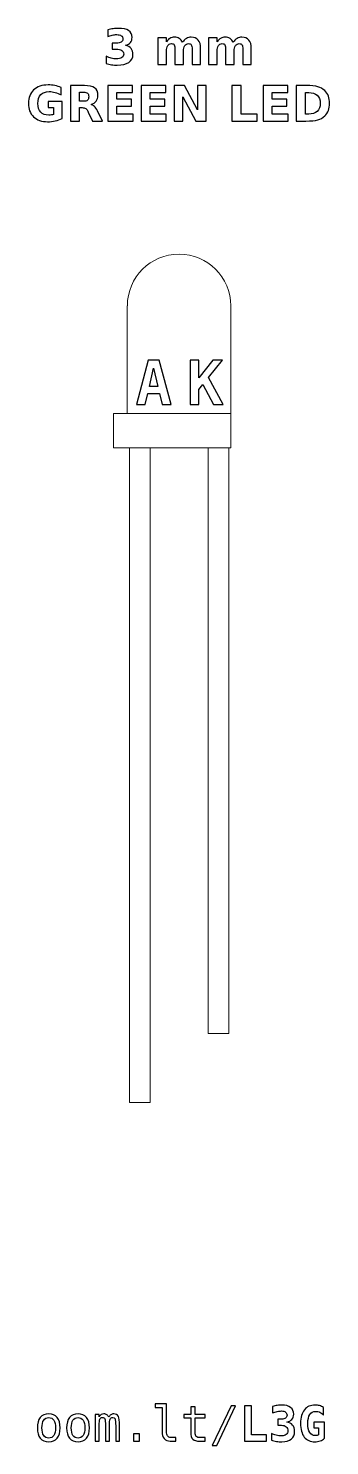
# Model space of a CAD drawing. Header units: centimetres. Extents: x -10.94 to -10.06, y -16.91 to -12.8.
import ezdxf

# ---------------------------------------------------------------- set-up
doc = ezdxf.new("R2010")
doc.units = ezdxf.units.CM
doc.header["$MEASUREMENT"] = 0
doc.layers.add('Layer 1', color=7, linetype='Continuous')

msp = doc.modelspace()

# ---------------------------------------------------------------- linework, layer by layer
at = {"layer": 'Layer 1', "color": 250, "lineweight": 20}
msp.add_lwpolyline([(-10.69001, -14.01499), (-10.35001, -14.01499), (-10.35001, -13.91499), (-10.69001, -13.91499), (-10.69001, -14.01499)], close=True, dxfattribs=at)
at = {"layer": 'Layer 1', "color": 250}
for points, knots in [([(-10.65496, -12.84699), (-10.64804, -12.84878), (-10.64275, -12.85191), (-10.63915, -12.85633), (-10.63915, -12.85633), (-10.63555, -12.86077), (-10.63374, -12.86639), (-10.63374, -12.87324), (-10.63374, -12.87324), (-10.63374, -12.88344), (-10.63765, -12.8912), (-10.64545, -12.89652), (-10.64545, -12.89652), (-10.65326, -12.90181), (-10.66465, -12.90447), (-10.67963, -12.90447), (-10.67963, -12.90447), (-10.68492, -12.90447), (-10.69021, -12.90405), (-10.69553, -12.9032), (-10.69553, -12.9032), (-10.70082, -12.90235), (-10.70606, -12.90106), (-10.71126, -12.89937), (-10.71126, -12.89937), (-10.71126, -12.89937), (-10.71126, -12.8789), (-10.71126, -12.8789), (-10.71126, -12.8789), (-10.7063, -12.88137), (-10.70138, -12.88326), (-10.69649, -12.88453), (-10.69649, -12.88453), (-10.6916, -12.88577), (-10.68678, -12.88641), (-10.68205, -12.88641), (-10.68205, -12.88641), (-10.67502, -12.88641), (-10.66963, -12.88518), (-10.66589, -12.88276), (-10.66589, -12.88276), (-10.66215, -12.88032), (-10.66027, -12.87684), (-10.66027, -12.87227), (-10.66027, -12.87227), (-10.66027, -12.86759), (-10.6622, -12.86404), (-10.66603, -12.86164), (-10.66603, -12.86164), (-10.66987, -12.85922), (-10.67553, -12.85802), (-10.68301, -12.85802), (-10.68301, -12.85802), (-10.68301, -12.85802), (-10.69362, -12.85802), (-10.69362, -12.85802), (-10.69362, -12.85802), (-10.69362, -12.85802), (-10.69362, -12.84092), (-10.69362, -12.84092), (-10.69362, -12.84092), (-10.69362, -12.84092), (-10.68247, -12.84092), (-10.68247, -12.84092), (-10.68247, -12.84092), (-10.67579, -12.84092), (-10.67085, -12.83989), (-10.66759, -12.83779), (-10.66759, -12.83779), (-10.66432, -12.8357), (-10.66269, -12.83253), (-10.66269, -12.82827), (-10.66269, -12.82827), (-10.66269, -12.82432), (-10.66427, -12.82126), (-10.66744, -12.81912), (-10.66744, -12.81912), (-10.67062, -12.81696), (-10.67509, -12.81588), (-10.68087, -12.81588), (-10.68087, -12.81588), (-10.68515, -12.81588), (-10.68946, -12.81635), (-10.69383, -12.81731), (-10.69383, -12.81731), (-10.69818, -12.81827), (-10.70251, -12.81971), (-10.70684, -12.82159), (-10.70684, -12.82159), (-10.70684, -12.82159), (-10.70684, -12.80216), (-10.70684, -12.80216), (-10.70684, -12.80216), (-10.70159, -12.80068), (-10.69642, -12.79958), (-10.69127, -12.79885), (-10.69127, -12.79885), (-10.68612, -12.79812), (-10.68109, -12.79774), (-10.67612, -12.79774), (-10.67612, -12.79774), (-10.66276, -12.79774), (-10.65275, -12.79993), (-10.64611, -12.80433), (-10.64611, -12.80433), (-10.63948, -12.8087), (-10.63617, -12.81531), (-10.63617, -12.82413), (-10.63617, -12.82413), (-10.63617, -12.83013), (-10.63774, -12.83507), (-10.64092, -12.8389), (-10.64092, -12.8389), (-10.64409, -12.84273), (-10.64877, -12.84544), (-10.65496, -12.84699)], [0, 0, 0, 0, 0.0344828, 0.0344828, 0.0344828, 0.0344828, 0.0689655, 0.0689655, 0.0689655, 0.0689655, 0.1034483, 0.1034483, 0.1034483, 0.1034483, 0.137931, 0.137931, 0.137931, 0.137931, 0.1724138, 0.1724138, 0.1724138, 0.1724138, 0.2068966, 0.2068966, 0.2068966, 0.2068966, 0.2413793, 0.2413793, 0.2413793, 0.2413793, 0.2758621, 0.2758621, 0.2758621, 0.2758621, 0.3103448, 0.3103448, 0.3103448, 0.3103448, 0.3448276, 0.3448276, 0.3448276, 0.3448276, 0.3793103, 0.3793103, 0.3793103, 0.3793103, 0.4137931, 0.4137931, 0.4137931, 0.4137931, 0.4482759, 0.4482759, 0.4482759, 0.4482759, 0.4827586, 0.4827586, 0.4827586, 0.4827586, 0.5172414, 0.5172414, 0.5172414, 0.5172414, 0.5517241, 0.5517241, 0.5517241, 0.5517241, 0.5862069, 0.5862069, 0.5862069, 0.5862069, 0.6206897, 0.6206897, 0.6206897, 0.6206897, 0.6551724, 0.6551724, 0.6551724, 0.6551724, 0.6896552, 0.6896552, 0.6896552, 0.6896552, 0.7241379, 0.7241379, 0.7241379, 0.7241379, 0.7586207, 0.7586207, 0.7586207, 0.7586207, 0.7931034, 0.7931034, 0.7931034, 0.7931034, 0.8275862, 0.8275862, 0.8275862, 0.8275862, 0.862069, 0.862069, 0.862069, 0.862069, 0.8965517, 0.8965517, 0.8965517, 0.8965517, 0.9310345, 0.9310345, 0.9310345, 0.9310345, 0.9655172, 0.9655172, 0.9655172, 0.9655172, 1, 1, 1, 1]), ([(-10.49, -12.83812), (-10.48687, -12.83335), (-10.48318, -12.8297), (-10.47887, -12.82721), (-10.47887, -12.82721), (-10.47457, -12.82469), (-10.46987, -12.82345), (-10.46472, -12.82345), (-10.46472, -12.82345), (-10.45585, -12.82345), (-10.4491, -12.82618), (-10.44447, -12.83166), (-10.44447, -12.83166), (-10.43983, -12.83711), (-10.4375, -12.84506), (-10.4375, -12.85548), (-10.4375, -12.85548), (-10.4375, -12.85548), (-10.4375, -12.90247), (-10.4375, -12.90247), (-10.4375, -12.90247), (-10.4375, -12.90247), (-10.46232, -12.90247), (-10.46232, -12.90247), (-10.46232, -12.90247), (-10.46232, -12.90247), (-10.46232, -12.86223), (-10.46232, -12.86223), (-10.46232, -12.86223), (-10.46227, -12.86164), (-10.46225, -12.86103), (-10.46222, -12.86037), (-10.46222, -12.86037), (-10.4622, -12.85974), (-10.46218, -12.85882), (-10.46218, -12.85762), (-10.46218, -12.85762), (-10.46218, -12.85216), (-10.46297, -12.84819), (-10.4646, -12.84574), (-10.4646, -12.84574), (-10.4662, -12.84327), (-10.46878, -12.84205), (-10.47236, -12.84205), (-10.47236, -12.84205), (-10.47706, -12.84205), (-10.48066, -12.84398), (-10.48322, -12.84784), (-10.48322, -12.84784), (-10.48576, -12.85169), (-10.48708, -12.85727), (-10.48718, -12.86458), (-10.48718, -12.86458), (-10.48718, -12.86458), (-10.48718, -12.90247), (-10.48718, -12.90247), (-10.48718, -12.90247), (-10.48718, -12.90247), (-10.51199, -12.90247), (-10.51199, -12.90247), (-10.51199, -12.90247), (-10.51199, -12.90247), (-10.51199, -12.86223), (-10.51199, -12.86223), (-10.51199, -12.86223), (-10.51199, -12.85369), (-10.51272, -12.84819), (-10.5142, -12.84574), (-10.5142, -12.84574), (-10.51566, -12.84327), (-10.51827, -12.84205), (-10.52203, -12.84205), (-10.52203, -12.84205), (-10.52678, -12.84205), (-10.53043, -12.844), (-10.53299, -12.84788), (-10.53299, -12.84788), (-10.53555, -12.85176), (-10.53685, -12.85729), (-10.53685, -12.86451), (-10.53685, -12.86451), (-10.53685, -12.86451), (-10.53685, -12.90247), (-10.53685, -12.90247), (-10.53685, -12.90247), (-10.53685, -12.90247), (-10.56166, -12.90247), (-10.56166, -12.90247), (-10.56166, -12.90247), (-10.56166, -12.90247), (-10.56166, -12.82531), (-10.56166, -12.82531), (-10.56166, -12.82531), (-10.56166, -12.82531), (-10.53685, -12.82531), (-10.53685, -12.82531), (-10.53685, -12.82531), (-10.53685, -12.82531), (-10.53685, -12.83662), (-10.53685, -12.83662), (-10.53685, -12.83662), (-10.53381, -12.83224), (-10.53033, -12.82898), (-10.5264, -12.82676), (-10.5264, -12.82676), (-10.52248, -12.82455), (-10.51815, -12.82345), (-10.51342, -12.82345), (-10.51342, -12.82345), (-10.50811, -12.82345), (-10.50338, -12.82474), (-10.49931, -12.82731), (-10.49931, -12.82731), (-10.49522, -12.82989), (-10.49211, -12.83349), (-10.49, -12.83812)], [0, 0, 0, 0, 0.0344828, 0.0344828, 0.0344828, 0.0344828, 0.0689655, 0.0689655, 0.0689655, 0.0689655, 0.1034483, 0.1034483, 0.1034483, 0.1034483, 0.137931, 0.137931, 0.137931, 0.137931, 0.1724138, 0.1724138, 0.1724138, 0.1724138, 0.2068966, 0.2068966, 0.2068966, 0.2068966, 0.2413793, 0.2413793, 0.2413793, 0.2413793, 0.2758621, 0.2758621, 0.2758621, 0.2758621, 0.3103448, 0.3103448, 0.3103448, 0.3103448, 0.3448276, 0.3448276, 0.3448276, 0.3448276, 0.3793103, 0.3793103, 0.3793103, 0.3793103, 0.4137931, 0.4137931, 0.4137931, 0.4137931, 0.4482759, 0.4482759, 0.4482759, 0.4482759, 0.4827586, 0.4827586, 0.4827586, 0.4827586, 0.5172414, 0.5172414, 0.5172414, 0.5172414, 0.5517241, 0.5517241, 0.5517241, 0.5517241, 0.5862069, 0.5862069, 0.5862069, 0.5862069, 0.6206897, 0.6206897, 0.6206897, 0.6206897, 0.6551724, 0.6551724, 0.6551724, 0.6551724, 0.6896552, 0.6896552, 0.6896552, 0.6896552, 0.7241379, 0.7241379, 0.7241379, 0.7241379, 0.7586207, 0.7586207, 0.7586207, 0.7586207, 0.7931034, 0.7931034, 0.7931034, 0.7931034, 0.8275862, 0.8275862, 0.8275862, 0.8275862, 0.862069, 0.862069, 0.862069, 0.862069, 0.8965517, 0.8965517, 0.8965517, 0.8965517, 0.9310345, 0.9310345, 0.9310345, 0.9310345, 0.9655172, 0.9655172, 0.9655172, 0.9655172, 1, 1, 1, 1]), ([(-10.34296, -12.83812), (-10.33983, -12.83335), (-10.33614, -12.8297), (-10.33183, -12.82721), (-10.33183, -12.82721), (-10.32753, -12.82469), (-10.32283, -12.82345), (-10.31768, -12.82345), (-10.31768, -12.82345), (-10.30881, -12.82345), (-10.30206, -12.82618), (-10.29743, -12.83166), (-10.29743, -12.83166), (-10.29279, -12.83711), (-10.29046, -12.84506), (-10.29046, -12.85548), (-10.29046, -12.85548), (-10.29046, -12.85548), (-10.29046, -12.90247), (-10.29046, -12.90247), (-10.29046, -12.90247), (-10.29046, -12.90247), (-10.31528, -12.90247), (-10.31528, -12.90247), (-10.31528, -12.90247), (-10.31528, -12.90247), (-10.31528, -12.86223), (-10.31528, -12.86223), (-10.31528, -12.86223), (-10.31523, -12.86164), (-10.31521, -12.86103), (-10.31518, -12.86037), (-10.31518, -12.86037), (-10.31516, -12.85974), (-10.31514, -12.85882), (-10.31514, -12.85762), (-10.31514, -12.85762), (-10.31514, -12.85216), (-10.31593, -12.84819), (-10.31756, -12.84574), (-10.31756, -12.84574), (-10.31916, -12.84327), (-10.32174, -12.84205), (-10.32532, -12.84205), (-10.32532, -12.84205), (-10.33002, -12.84205), (-10.33362, -12.84398), (-10.33618, -12.84784), (-10.33618, -12.84784), (-10.33872, -12.85169), (-10.34004, -12.85727), (-10.34014, -12.86458), (-10.34014, -12.86458), (-10.34014, -12.86458), (-10.34014, -12.90247), (-10.34014, -12.90247), (-10.34014, -12.90247), (-10.34014, -12.90247), (-10.36495, -12.90247), (-10.36495, -12.90247), (-10.36495, -12.90247), (-10.36495, -12.90247), (-10.36495, -12.86223), (-10.36495, -12.86223), (-10.36495, -12.86223), (-10.36495, -12.85369), (-10.36568, -12.84819), (-10.36716, -12.84574), (-10.36716, -12.84574), (-10.36862, -12.84327), (-10.37123, -12.84205), (-10.37499, -12.84205), (-10.37499, -12.84205), (-10.37974, -12.84205), (-10.38339, -12.844), (-10.38595, -12.84788), (-10.38595, -12.84788), (-10.38851, -12.85176), (-10.38981, -12.85729), (-10.38981, -12.86451), (-10.38981, -12.86451), (-10.38981, -12.86451), (-10.38981, -12.90247), (-10.38981, -12.90247), (-10.38981, -12.90247), (-10.38981, -12.90247), (-10.41462, -12.90247), (-10.41462, -12.90247), (-10.41462, -12.90247), (-10.41462, -12.90247), (-10.41462, -12.82531), (-10.41462, -12.82531), (-10.41462, -12.82531), (-10.41462, -12.82531), (-10.38981, -12.82531), (-10.38981, -12.82531), (-10.38981, -12.82531), (-10.38981, -12.82531), (-10.38981, -12.83662), (-10.38981, -12.83662), (-10.38981, -12.83662), (-10.38677, -12.83224), (-10.38329, -12.82898), (-10.37936, -12.82676), (-10.37936, -12.82676), (-10.37544, -12.82455), (-10.37111, -12.82345), (-10.36638, -12.82345), (-10.36638, -12.82345), (-10.36107, -12.82345), (-10.35634, -12.82474), (-10.35227, -12.82731), (-10.35227, -12.82731), (-10.34818, -12.82989), (-10.34507, -12.83349), (-10.34296, -12.83812)], [0, 0, 0, 0, 0.0344828, 0.0344828, 0.0344828, 0.0344828, 0.0689655, 0.0689655, 0.0689655, 0.0689655, 0.1034483, 0.1034483, 0.1034483, 0.1034483, 0.137931, 0.137931, 0.137931, 0.137931, 0.1724138, 0.1724138, 0.1724138, 0.1724138, 0.2068966, 0.2068966, 0.2068966, 0.2068966, 0.2413793, 0.2413793, 0.2413793, 0.2413793, 0.2758621, 0.2758621, 0.2758621, 0.2758621, 0.3103448, 0.3103448, 0.3103448, 0.3103448, 0.3448276, 0.3448276, 0.3448276, 0.3448276, 0.3793103, 0.3793103, 0.3793103, 0.3793103, 0.4137931, 0.4137931, 0.4137931, 0.4137931, 0.4482759, 0.4482759, 0.4482759, 0.4482759, 0.4827586, 0.4827586, 0.4827586, 0.4827586, 0.5172414, 0.5172414, 0.5172414, 0.5172414, 0.5517241, 0.5517241, 0.5517241, 0.5517241, 0.5862069, 0.5862069, 0.5862069, 0.5862069, 0.6206897, 0.6206897, 0.6206897, 0.6206897, 0.6551724, 0.6551724, 0.6551724, 0.6551724, 0.6896552, 0.6896552, 0.6896552, 0.6896552, 0.7241379, 0.7241379, 0.7241379, 0.7241379, 0.7586207, 0.7586207, 0.7586207, 0.7586207, 0.7931034, 0.7931034, 0.7931034, 0.7931034, 0.8275862, 0.8275862, 0.8275862, 0.8275862, 0.862069, 0.862069, 0.862069, 0.862069, 0.8965517, 0.8965517, 0.8965517, 0.8965517, 0.9310345, 0.9310345, 0.9310345, 0.9310345, 0.9655172, 0.9655172, 0.9655172, 0.9655172, 1, 1, 1, 1]), ([(-10.83853, -13.05908), (-10.84514, -13.0623), (-10.852, -13.0647), (-10.85913, -13.06632), (-10.85913, -13.06632), (-10.86626, -13.06792), (-10.87359, -13.06872), (-10.88119, -13.06872), (-10.88119, -13.06872), (-10.89831, -13.06872), (-10.91188, -13.06392), (-10.9219, -13.05435), (-10.9219, -13.05435), (-10.93192, -13.04478), (-10.93693, -13.0318), (-10.93693, -13.01538), (-10.93693, -13.01538), (-10.93693, -12.9988), (-10.93182, -12.98577), (-10.92164, -12.97624), (-10.92164, -12.97624), (-10.91143, -12.96674), (-10.89746, -12.96199), (-10.87973, -12.96199), (-10.87973, -12.96199), (-10.87289, -12.96199), (-10.86633, -12.96263), (-10.86005, -12.96392), (-10.86005, -12.96392), (-10.85379, -12.96521), (-10.84786, -12.96712), (-10.84231, -12.96964), (-10.84231, -12.96964), (-10.84231, -12.96964), (-10.84231, -12.99092), (-10.84231, -12.99092), (-10.84231, -12.99092), (-10.84805, -12.98765), (-10.85377, -12.98523), (-10.85944, -12.98363), (-10.85944, -12.98363), (-10.8651, -12.98201), (-10.87079, -12.98121), (-10.87649, -12.98121), (-10.87649, -12.98121), (-10.88707, -12.98121), (-10.89521, -12.98417), (-10.90092, -12.99007), (-10.90092, -12.99007), (-10.90664, -12.99598), (-10.90951, -13.00442), (-10.90951, -13.01538), (-10.90951, -13.01538), (-10.90951, -13.02627), (-10.90675, -13.03469), (-10.90123, -13.04061), (-10.90123, -13.04061), (-10.89572, -13.04654), (-10.88789, -13.0495), (-10.87773, -13.0495), (-10.87773, -13.0495), (-10.87498, -13.0495), (-10.87242, -13.04934), (-10.87004, -13.04899), (-10.87004, -13.04899), (-10.86767, -13.04863), (-10.86555, -13.04809), (-10.86367, -13.04736), (-10.86367, -13.04736), (-10.86367, -13.04736), (-10.86367, -13.02737), (-10.86367, -13.02737), (-10.86367, -13.02737), (-10.86367, -13.02737), (-10.87985, -13.02737), (-10.87985, -13.02737), (-10.87985, -13.02737), (-10.87985, -13.02737), (-10.87985, -13.00959), (-10.87985, -13.00959), (-10.87985, -13.00959), (-10.87985, -13.00959), (-10.83853, -13.00959), (-10.83853, -13.00959), (-10.83853, -13.00959), (-10.83853, -13.00959), (-10.83853, -13.05908), (-10.83853, -13.05908)], [0, 0, 0, 0, 0.0454545, 0.0454545, 0.0454545, 0.0454545, 0.0909091, 0.0909091, 0.0909091, 0.0909091, 0.1363636, 0.1363636, 0.1363636, 0.1363636, 0.1818182, 0.1818182, 0.1818182, 0.1818182, 0.2272727, 0.2272727, 0.2272727, 0.2272727, 0.2727273, 0.2727273, 0.2727273, 0.2727273, 0.3181818, 0.3181818, 0.3181818, 0.3181818, 0.3636364, 0.3636364, 0.3636364, 0.3636364, 0.4090909, 0.4090909, 0.4090909, 0.4090909, 0.4545455, 0.4545455, 0.4545455, 0.4545455, 0.5, 0.5, 0.5, 0.5, 0.5454545, 0.5454545, 0.5454545, 0.5454545, 0.5909091, 0.5909091, 0.5909091, 0.5909091, 0.6363636, 0.6363636, 0.6363636, 0.6363636, 0.6818182, 0.6818182, 0.6818182, 0.6818182, 0.7272727, 0.7272727, 0.7272727, 0.7272727, 0.7727273, 0.7727273, 0.7727273, 0.7727273, 0.8181818, 0.8181818, 0.8181818, 0.8181818, 0.8636364, 0.8636364, 0.8636364, 0.8636364, 0.9090909, 0.9090909, 0.9090909, 0.9090909, 0.9545455, 0.9545455, 0.9545455, 0.9545455, 1, 1, 1, 1]), ([(-10.78864, -13.0278), (-10.78864, -13.0278), (-10.78864, -13.06672), (-10.78864, -13.06672), (-10.78864, -13.06672), (-10.78864, -13.06672), (-10.81517, -13.06672), (-10.81517, -13.06672), (-10.81517, -13.06672), (-10.81517, -13.06672), (-10.81517, -12.96385), (-10.81517, -12.96385), (-10.81517, -12.96385), (-10.81517, -12.96385), (-10.77465, -12.96385), (-10.77465, -12.96385), (-10.77465, -12.96385), (-10.7611, -12.96385), (-10.75115, -12.96613), (-10.74485, -12.97067), (-10.74485, -12.97067), (-10.73853, -12.97521), (-10.73537, -12.98241), (-10.73537, -12.99224), (-10.73537, -12.99224), (-10.73537, -12.99903), (-10.73702, -13.00463), (-10.74029, -13.00898), (-10.74029, -13.00898), (-10.74358, -13.01336), (-10.74854, -13.01658), (-10.75515, -13.01863), (-10.75515, -13.01863), (-10.75153, -13.01947), (-10.74826, -13.02133), (-10.74539, -13.02425), (-10.74539, -13.02425), (-10.74252, -13.02716), (-10.73963, -13.03158), (-10.73669, -13.03751), (-10.73669, -13.03751), (-10.73669, -13.03751), (-10.72227, -13.06672), (-10.72227, -13.06672), (-10.72227, -13.06672), (-10.72227, -13.06672), (-10.75054, -13.06672), (-10.75054, -13.06672), (-10.75054, -13.06672), (-10.75054, -13.06672), (-10.76308, -13.04116), (-10.76308, -13.04116), (-10.76308, -13.04116), (-10.76559, -13.03603), (-10.76816, -13.0325), (-10.77077, -13.03062), (-10.77077, -13.03062), (-10.77336, -13.02874), (-10.77681, -13.0278), (-10.78114, -13.0278), (-10.78114, -13.0278), (-10.78114, -13.0278), (-10.78864, -13.0278), (-10.78864, -13.0278)], [0, 0, 0, 0, 0.0625, 0.0625, 0.0625, 0.0625, 0.125, 0.125, 0.125, 0.125, 0.1875, 0.1875, 0.1875, 0.1875, 0.25, 0.25, 0.25, 0.25, 0.3125, 0.3125, 0.3125, 0.3125, 0.375, 0.375, 0.375, 0.375, 0.4375, 0.4375, 0.4375, 0.4375, 0.5, 0.5, 0.5, 0.5, 0.5625, 0.5625, 0.5625, 0.5625, 0.625, 0.625, 0.625, 0.625, 0.6875, 0.6875, 0.6875, 0.6875, 0.75, 0.75, 0.75, 0.75, 0.8125, 0.8125, 0.8125, 0.8125, 0.875, 0.875, 0.875, 0.875, 0.9375, 0.9375, 0.9375, 0.9375, 1, 1, 1, 1]), ([(-10.77747, -13.00948), (-10.77192, -13.00948), (-10.76792, -13.00844), (-10.76552, -13.00637), (-10.76552, -13.00637), (-10.7631, -13.0043), (-10.7619, -13.00089), (-10.7619, -12.99616), (-10.7619, -12.99616), (-10.7619, -12.99148), (-10.7631, -12.98812), (-10.76552, -12.9861), (-10.76552, -12.9861), (-10.76792, -12.98408), (-10.77192, -12.98307), (-10.77747, -12.98307), (-10.77747, -12.98307), (-10.77747, -12.98307), (-10.78864, -12.98307), (-10.78864, -12.98307), (-10.78864, -12.98307), (-10.78864, -12.98307), (-10.78864, -13.00948), (-10.78864, -13.00948), (-10.78864, -13.00948), (-10.78864, -13.00948), (-10.77747, -13.00948), (-10.77747, -13.00948)], [0, 0, 0, 0, 0.1428571, 0.1428571, 0.1428571, 0.1428571, 0.2857143, 0.2857143, 0.2857143, 0.2857143, 0.4285714, 0.4285714, 0.4285714, 0.4285714, 0.5714286, 0.5714286, 0.5714286, 0.5714286, 0.7142857, 0.7142857, 0.7142857, 0.7142857, 0.8571429, 0.8571429, 0.8571429, 0.8571429, 1, 1, 1, 1]), ([(-10.70652, -12.96385), (-10.70652, -12.96385), (-10.63493, -12.96385), (-10.63493, -12.96385), (-10.63493, -12.96385), (-10.63493, -12.96385), (-10.63493, -12.98391), (-10.63493, -12.98391), (-10.63493, -12.98391), (-10.63493, -12.98391), (-10.67999, -12.98391), (-10.67999, -12.98391), (-10.67999, -12.98391), (-10.67999, -12.98391), (-10.67999, -13.00306), (-10.67999, -13.00306), (-10.67999, -13.00306), (-10.67999, -13.00306), (-10.63764, -13.00306), (-10.63764, -13.00306), (-10.63764, -13.00306), (-10.63764, -13.00306), (-10.63764, -13.02312), (-10.63764, -13.02312), (-10.63764, -13.02312), (-10.63764, -13.02312), (-10.67999, -13.02312), (-10.67999, -13.02312), (-10.67999, -13.02312), (-10.67999, -13.02312), (-10.67999, -13.04666), (-10.67999, -13.04666), (-10.67999, -13.04666), (-10.67999, -13.04666), (-10.63343, -13.04666), (-10.63343, -13.04666), (-10.63343, -13.04666), (-10.63343, -13.04666), (-10.63343, -13.06672), (-10.63343, -13.06672), (-10.63343, -13.06672), (-10.63343, -13.06672), (-10.70652, -13.06672), (-10.70652, -13.06672), (-10.70652, -13.06672), (-10.70652, -13.06672), (-10.70652, -12.96385), (-10.70652, -12.96385)], [0, 0, 0, 0, 0.0833333, 0.0833333, 0.0833333, 0.0833333, 0.1666667, 0.1666667, 0.1666667, 0.1666667, 0.25, 0.25, 0.25, 0.25, 0.3333333, 0.3333333, 0.3333333, 0.3333333, 0.4166667, 0.4166667, 0.4166667, 0.4166667, 0.5, 0.5, 0.5, 0.5, 0.5833333, 0.5833333, 0.5833333, 0.5833333, 0.6666667, 0.6666667, 0.6666667, 0.6666667, 0.75, 0.75, 0.75, 0.75, 0.8333333, 0.8333333, 0.8333333, 0.8333333, 0.9166667, 0.9166667, 0.9166667, 0.9166667, 1, 1, 1, 1]), ([(-10.61012, -12.96385), (-10.61012, -12.96385), (-10.53853, -12.96385), (-10.53853, -12.96385), (-10.53853, -12.96385), (-10.53853, -12.96385), (-10.53853, -12.98391), (-10.53853, -12.98391), (-10.53853, -12.98391), (-10.53853, -12.98391), (-10.58359, -12.98391), (-10.58359, -12.98391), (-10.58359, -12.98391), (-10.58359, -12.98391), (-10.58359, -13.00306), (-10.58359, -13.00306), (-10.58359, -13.00306), (-10.58359, -13.00306), (-10.54124, -13.00306), (-10.54124, -13.00306), (-10.54124, -13.00306), (-10.54124, -13.00306), (-10.54124, -13.02312), (-10.54124, -13.02312), (-10.54124, -13.02312), (-10.54124, -13.02312), (-10.58359, -13.02312), (-10.58359, -13.02312), (-10.58359, -13.02312), (-10.58359, -13.02312), (-10.58359, -13.04666), (-10.58359, -13.04666), (-10.58359, -13.04666), (-10.58359, -13.04666), (-10.53703, -13.04666), (-10.53703, -13.04666), (-10.53703, -13.04666), (-10.53703, -13.04666), (-10.53703, -13.06672), (-10.53703, -13.06672), (-10.53703, -13.06672), (-10.53703, -13.06672), (-10.61012, -13.06672), (-10.61012, -13.06672), (-10.61012, -13.06672), (-10.61012, -13.06672), (-10.61012, -12.96385), (-10.61012, -12.96385)], [0, 0, 0, 0, 0.0833333, 0.0833333, 0.0833333, 0.0833333, 0.1666667, 0.1666667, 0.1666667, 0.1666667, 0.25, 0.25, 0.25, 0.25, 0.3333333, 0.3333333, 0.3333333, 0.3333333, 0.4166667, 0.4166667, 0.4166667, 0.4166667, 0.5, 0.5, 0.5, 0.5, 0.5833333, 0.5833333, 0.5833333, 0.5833333, 0.6666667, 0.6666667, 0.6666667, 0.6666667, 0.75, 0.75, 0.75, 0.75, 0.8333333, 0.8333333, 0.8333333, 0.8333333, 0.9166667, 0.9166667, 0.9166667, 0.9166667, 1, 1, 1, 1]), ([(-10.51372, -12.96385), (-10.51372, -12.96385), (-10.48409, -12.96385), (-10.48409, -12.96385), (-10.48409, -12.96385), (-10.48409, -12.96385), (-10.44667, -13.03441), (-10.44667, -13.03441), (-10.44667, -13.03441), (-10.44667, -13.03441), (-10.44667, -12.96385), (-10.44667, -12.96385), (-10.44667, -12.96385), (-10.44667, -12.96385), (-10.42153, -12.96385), (-10.42153, -12.96385), (-10.42153, -12.96385), (-10.42153, -12.96385), (-10.42153, -13.06672), (-10.42153, -13.06672), (-10.42153, -13.06672), (-10.42153, -13.06672), (-10.45116, -13.06672), (-10.45116, -13.06672), (-10.45116, -13.06672), (-10.45116, -13.06672), (-10.48858, -12.99616), (-10.48858, -12.99616), (-10.48858, -12.99616), (-10.48858, -12.99616), (-10.48858, -13.06672), (-10.48858, -13.06672), (-10.48858, -13.06672), (-10.48858, -13.06672), (-10.51372, -13.06672), (-10.51372, -13.06672), (-10.51372, -13.06672), (-10.51372, -13.06672), (-10.51372, -12.96385), (-10.51372, -12.96385)], [0, 0, 0, 0, 0.1, 0.1, 0.1, 0.1, 0.2, 0.2, 0.2, 0.2, 0.3, 0.3, 0.3, 0.3, 0.4, 0.4, 0.4, 0.4, 0.5, 0.5, 0.5, 0.5, 0.6, 0.6, 0.6, 0.6, 0.7, 0.7, 0.7, 0.7, 0.8, 0.8, 0.8, 0.8, 0.9, 0.9, 0.9, 0.9, 1, 1, 1, 1]), ([(-10.3465, -12.96385), (-10.3465, -12.96385), (-10.31997, -12.96385), (-10.31997, -12.96385), (-10.31997, -12.96385), (-10.31997, -12.96385), (-10.31997, -13.04666), (-10.31997, -13.04666), (-10.31997, -13.04666), (-10.31997, -13.04666), (-10.27341, -13.04666), (-10.27341, -13.04666), (-10.27341, -13.04666), (-10.27341, -13.04666), (-10.27341, -13.06672), (-10.27341, -13.06672), (-10.27341, -13.06672), (-10.27341, -13.06672), (-10.3465, -13.06672), (-10.3465, -13.06672), (-10.3465, -13.06672), (-10.3465, -13.06672), (-10.3465, -12.96385), (-10.3465, -12.96385)], [0, 0, 0, 0, 0.1666667, 0.1666667, 0.1666667, 0.1666667, 0.3333333, 0.3333333, 0.3333333, 0.3333333, 0.5, 0.5, 0.5, 0.5, 0.6666667, 0.6666667, 0.6666667, 0.6666667, 0.8333333, 0.8333333, 0.8333333, 0.8333333, 1, 1, 1, 1]), ([(-10.25659, -12.96385), (-10.25659, -12.96385), (-10.185, -12.96385), (-10.185, -12.96385), (-10.185, -12.96385), (-10.185, -12.96385), (-10.185, -12.98391), (-10.185, -12.98391), (-10.185, -12.98391), (-10.185, -12.98391), (-10.23006, -12.98391), (-10.23006, -12.98391), (-10.23006, -12.98391), (-10.23006, -12.98391), (-10.23006, -13.00306), (-10.23006, -13.00306), (-10.23006, -13.00306), (-10.23006, -13.00306), (-10.18771, -13.00306), (-10.18771, -13.00306), (-10.18771, -13.00306), (-10.18771, -13.00306), (-10.18771, -13.02312), (-10.18771, -13.02312), (-10.18771, -13.02312), (-10.18771, -13.02312), (-10.23006, -13.02312), (-10.23006, -13.02312), (-10.23006, -13.02312), (-10.23006, -13.02312), (-10.23006, -13.04666), (-10.23006, -13.04666), (-10.23006, -13.04666), (-10.23006, -13.04666), (-10.1835, -13.04666), (-10.1835, -13.04666), (-10.1835, -13.04666), (-10.1835, -13.04666), (-10.1835, -13.06672), (-10.1835, -13.06672), (-10.1835, -13.06672), (-10.1835, -13.06672), (-10.25659, -13.06672), (-10.25659, -13.06672), (-10.25659, -13.06672), (-10.25659, -13.06672), (-10.25659, -12.96385), (-10.25659, -12.96385)], [0, 0, 0, 0, 0.0833333, 0.0833333, 0.0833333, 0.0833333, 0.1666667, 0.1666667, 0.1666667, 0.1666667, 0.25, 0.25, 0.25, 0.25, 0.3333333, 0.3333333, 0.3333333, 0.3333333, 0.4166667, 0.4166667, 0.4166667, 0.4166667, 0.5, 0.5, 0.5, 0.5, 0.5833333, 0.5833333, 0.5833333, 0.5833333, 0.6666667, 0.6666667, 0.6666667, 0.6666667, 0.75, 0.75, 0.75, 0.75, 0.8333333, 0.8333333, 0.8333333, 0.8333333, 0.9166667, 0.9166667, 0.9166667, 0.9166667, 1, 1, 1, 1]), ([(-10.16019, -12.96385), (-10.16019, -12.96385), (-10.1322, -12.96385), (-10.1322, -12.96385), (-10.1322, -12.96385), (-10.11659, -12.96385), (-10.10497, -12.96496), (-10.09733, -12.96719), (-10.09733, -12.96719), (-10.08968, -12.96942), (-10.08312, -12.97319), (-10.07764, -12.97853), (-10.07764, -12.97853), (-10.07282, -12.98316), (-10.06925, -12.98852), (-10.06689, -12.99459), (-10.06689, -12.99459), (-10.06457, -13.00063), (-10.06339, -13.0075), (-10.06339, -13.01519), (-10.06339, -13.01519), (-10.06339, -13.02295), (-10.06457, -13.02987), (-10.06689, -13.03596), (-10.06689, -13.03596), (-10.06925, -13.04205), (-10.07282, -13.04741), (-10.07764, -13.05204), (-10.07764, -13.05204), (-10.08317, -13.05738), (-10.08978, -13.06115), (-10.09749, -13.06338), (-10.09749, -13.06338), (-10.10521, -13.06561), (-10.11678, -13.06672), (-10.1322, -13.06672), (-10.1322, -13.06672), (-10.1322, -13.06672), (-10.16019, -13.06672), (-10.16019, -13.06672), (-10.16019, -13.06672), (-10.16019, -13.06672), (-10.16019, -12.96385), (-10.16019, -12.96385)], [0, 0, 0, 0, 0.0909091, 0.0909091, 0.0909091, 0.0909091, 0.1818182, 0.1818182, 0.1818182, 0.1818182, 0.2727273, 0.2727273, 0.2727273, 0.2727273, 0.3636364, 0.3636364, 0.3636364, 0.3636364, 0.4545455, 0.4545455, 0.4545455, 0.4545455, 0.5454545, 0.5454545, 0.5454545, 0.5454545, 0.6363636, 0.6363636, 0.6363636, 0.6363636, 0.7272727, 0.7272727, 0.7272727, 0.7272727, 0.8181818, 0.8181818, 0.8181818, 0.8181818, 0.9090909, 0.9090909, 0.9090909, 0.9090909, 1, 1, 1, 1]), ([(-10.13366, -12.98391), (-10.13366, -12.98391), (-10.13366, -13.04666), (-10.13366, -13.04666), (-10.13366, -13.04666), (-10.13366, -13.04666), (-10.12416, -13.04666), (-10.12416, -13.04666), (-10.12416, -13.04666), (-10.11332, -13.04666), (-10.10504, -13.04398), (-10.09933, -13.03859), (-10.09933, -13.03859), (-10.09361, -13.03323), (-10.09074, -13.02542), (-10.09074, -13.01519), (-10.09074, -13.01519), (-10.09074, -13.00498), (-10.09359, -12.99722), (-10.09928, -12.99191), (-10.09928, -12.99191), (-10.10497, -12.98657), (-10.11327, -12.98391), (-10.12416, -12.98391), (-10.12416, -12.98391), (-10.12416, -12.98391), (-10.13366, -12.98391), (-10.13366, -12.98391)], [0, 0, 0, 0, 0.1428571, 0.1428571, 0.1428571, 0.1428571, 0.2857143, 0.2857143, 0.2857143, 0.2857143, 0.4285714, 0.4285714, 0.4285714, 0.4285714, 0.5714286, 0.5714286, 0.5714286, 0.5714286, 0.7142857, 0.7142857, 0.7142857, 0.7142857, 0.8571429, 0.8571429, 0.8571429, 0.8571429, 1, 1, 1, 1]), ([(-10.58911, -13.76069), (-10.58911, -13.76069), (-10.55803, -13.76069), (-10.55803, -13.76069), (-10.55803, -13.76069), (-10.55803, -13.76069), (-10.52332, -13.88928), (-10.52332, -13.88928), (-10.52332, -13.88928), (-10.52332, -13.88928), (-10.54872, -13.88928), (-10.54872, -13.88928), (-10.54872, -13.88928), (-10.54872, -13.88928), (-10.55665, -13.8575), (-10.55665, -13.8575), (-10.55665, -13.8575), (-10.55665, -13.8575), (-10.59067, -13.8575), (-10.59067, -13.8575), (-10.59067, -13.8575), (-10.59067, -13.8575), (-10.59843, -13.88928), (-10.59843, -13.88928), (-10.59843, -13.88928), (-10.59843, -13.88928), (-10.62383, -13.88928), (-10.62383, -13.88928), (-10.62383, -13.88928), (-10.62383, -13.88928), (-10.58911, -13.76069), (-10.58911, -13.76069)], [0, 0, 0, 0, 0.125, 0.125, 0.125, 0.125, 0.25, 0.25, 0.25, 0.25, 0.375, 0.375, 0.375, 0.375, 0.5, 0.5, 0.5, 0.5, 0.625, 0.625, 0.625, 0.625, 0.75, 0.75, 0.75, 0.75, 0.875, 0.875, 0.875, 0.875, 1, 1, 1, 1]), ([(-10.46768, -13.76069), (-10.46768, -13.76069), (-10.44228, -13.76069), (-10.44228, -13.76069), (-10.44228, -13.76069), (-10.44228, -13.76069), (-10.44228, -13.81149), (-10.44228, -13.81149), (-10.44228, -13.81149), (-10.44228, -13.81149), (-10.40247, -13.76069), (-10.40247, -13.76069), (-10.40247, -13.76069), (-10.40247, -13.76069), (-10.37372, -13.76069), (-10.37372, -13.76069), (-10.37372, -13.76069), (-10.37372, -13.76069), (-10.41429, -13.81135), (-10.41429, -13.81135), (-10.41429, -13.81135), (-10.41429, -13.81135), (-10.37225, -13.88928), (-10.37225, -13.88928), (-10.37225, -13.88928), (-10.37225, -13.88928), (-10.4005, -13.88928), (-10.4005, -13.88928), (-10.4005, -13.88928), (-10.4005, -13.88928), (-10.43099, -13.83139), (-10.43099, -13.83139), (-10.43099, -13.83139), (-10.43099, -13.83139), (-10.44228, -13.84571), (-10.44228, -13.84571), (-10.44228, -13.84571), (-10.44228, -13.84571), (-10.44228, -13.88928), (-10.44228, -13.88928), (-10.44228, -13.88928), (-10.44228, -13.88928), (-10.46768, -13.88928), (-10.46768, -13.88928), (-10.46768, -13.88928), (-10.46768, -13.88928), (-10.46768, -13.76069), (-10.46768, -13.76069)], [0, 0, 0, 0, 0.0833333, 0.0833333, 0.0833333, 0.0833333, 0.1666667, 0.1666667, 0.1666667, 0.1666667, 0.25, 0.25, 0.25, 0.25, 0.3333333, 0.3333333, 0.3333333, 0.3333333, 0.4166667, 0.4166667, 0.4166667, 0.4166667, 0.5, 0.5, 0.5, 0.5, 0.5833333, 0.5833333, 0.5833333, 0.5833333, 0.6666667, 0.6666667, 0.6666667, 0.6666667, 0.75, 0.75, 0.75, 0.75, 0.8333333, 0.8333333, 0.8333333, 0.8333333, 0.9166667, 0.9166667, 0.9166667, 0.9166667, 1, 1, 1, 1]), ([(-10.57362, -13.78395), (-10.57362, -13.78395), (-10.58558, -13.83657), (-10.58558, -13.83657), (-10.58558, -13.83657), (-10.58558, -13.83657), (-10.56156, -13.83657), (-10.56156, -13.83657), (-10.56156, -13.83657), (-10.56156, -13.83657), (-10.57362, -13.78395), (-10.57362, -13.78395)], [0, 0, 0, 0, 0.3333333, 0.3333333, 0.3333333, 0.3333333, 0.6666667, 0.6666667, 0.6666667, 0.6666667, 1, 1, 1, 1]), ([(-10.87787, -16.8184), (-10.86717, -16.8184), (-10.85898, -16.82186), (-10.85332, -16.82879), (-10.85332, -16.82879), (-10.84765, -16.83573), (-10.8448, -16.84577), (-10.8448, -16.8589), (-10.8448, -16.8589), (-10.8448, -16.87209), (-10.84762, -16.88213), (-10.85327, -16.88905), (-10.85327, -16.88905), (-10.85894, -16.89596), (-10.86712, -16.89942), (-10.87787, -16.89942), (-10.87787, -16.89942), (-10.88859, -16.89942), (-10.89675, -16.89596), (-10.90242, -16.88905), (-10.90242, -16.88905), (-10.90807, -16.88213), (-10.91089, -16.87209), (-10.91089, -16.8589), (-10.91089, -16.8589), (-10.91089, -16.84577), (-10.90807, -16.83573), (-10.90242, -16.82879), (-10.90242, -16.82879), (-10.89675, -16.82186), (-10.88859, -16.8184), (-10.87787, -16.8184)], [0, 0, 0, 0, 0.125, 0.125, 0.125, 0.125, 0.25, 0.25, 0.25, 0.25, 0.375, 0.375, 0.375, 0.375, 0.5, 0.5, 0.5, 0.5, 0.625, 0.625, 0.625, 0.625, 0.75, 0.75, 0.75, 0.75, 0.875, 0.875, 0.875, 0.875, 1, 1, 1, 1]), ([(-10.79292, -16.8184), (-10.78222, -16.8184), (-10.77403, -16.82186), (-10.76837, -16.82879), (-10.76837, -16.82879), (-10.7627, -16.83573), (-10.75985, -16.84577), (-10.75985, -16.8589), (-10.75985, -16.8589), (-10.75985, -16.87209), (-10.76267, -16.88213), (-10.76832, -16.88905), (-10.76832, -16.88905), (-10.77399, -16.89596), (-10.78217, -16.89942), (-10.79292, -16.89942), (-10.79292, -16.89942), (-10.80364, -16.89942), (-10.8118, -16.89596), (-10.81747, -16.88905), (-10.81747, -16.88905), (-10.82312, -16.88213), (-10.82594, -16.87209), (-10.82594, -16.8589), (-10.82594, -16.8589), (-10.82594, -16.84577), (-10.82312, -16.83573), (-10.81747, -16.82879), (-10.81747, -16.82879), (-10.8118, -16.82186), (-10.80364, -16.8184), (-10.79292, -16.8184)], [0, 0, 0, 0, 0.125, 0.125, 0.125, 0.125, 0.25, 0.25, 0.25, 0.25, 0.375, 0.375, 0.375, 0.375, 0.5, 0.5, 0.5, 0.5, 0.625, 0.625, 0.625, 0.625, 0.75, 0.75, 0.75, 0.75, 0.875, 0.875, 0.875, 0.875, 1, 1, 1, 1]), ([(-10.70385, -16.82811), (-10.7023, -16.8248), (-10.7003, -16.82235), (-10.69788, -16.82077), (-10.69788, -16.82077), (-10.69548, -16.8192), (-10.69256, -16.8184), (-10.68918, -16.8184), (-10.68918, -16.8184), (-10.68297, -16.8184), (-10.6786, -16.8208), (-10.67606, -16.8256), (-10.67606, -16.8256), (-10.67349, -16.83039), (-10.67222, -16.83942), (-10.67222, -16.85271), (-10.67222, -16.85271), (-10.67222, -16.85271), (-10.67222, -16.89742), (-10.67222, -16.89742), (-10.67222, -16.89742), (-10.67222, -16.89742), (-10.68379, -16.89742), (-10.68379, -16.89742), (-10.68379, -16.89742), (-10.68379, -16.89742), (-10.68379, -16.85325), (-10.68379, -16.85325), (-10.68379, -16.85325), (-10.68379, -16.84236), (-10.6844, -16.83561), (-10.68563, -16.83296), (-10.68563, -16.83296), (-10.68683, -16.83032), (-10.68906, -16.82901), (-10.69228, -16.82901), (-10.69228, -16.82901), (-10.69595, -16.82901), (-10.69847, -16.83042), (-10.69983, -16.83324), (-10.69983, -16.83324), (-10.70117, -16.83606), (-10.70185, -16.84274), (-10.70185, -16.85325), (-10.70185, -16.85325), (-10.70185, -16.85325), (-10.70185, -16.89742), (-10.70185, -16.89742), (-10.70185, -16.89742), (-10.70185, -16.89742), (-10.71343, -16.89742), (-10.71343, -16.89742), (-10.71343, -16.89742), (-10.71343, -16.89742), (-10.71343, -16.85325), (-10.71343, -16.85325), (-10.71343, -16.85325), (-10.71343, -16.84222), (-10.71408, -16.83543), (-10.7154, -16.83286), (-10.7154, -16.83286), (-10.71669, -16.8303), (-10.71905, -16.82901), (-10.72246, -16.82901), (-10.72246, -16.82901), (-10.72582, -16.82901), (-10.72815, -16.83042), (-10.72944, -16.83324), (-10.72944, -16.83324), (-10.73076, -16.83606), (-10.73142, -16.84274), (-10.73142, -16.85325), (-10.73142, -16.85325), (-10.73142, -16.85325), (-10.73142, -16.89742), (-10.73142, -16.89742), (-10.73142, -16.89742), (-10.73142, -16.89742), (-10.74292, -16.89742), (-10.74292, -16.89742), (-10.74292, -16.89742), (-10.74292, -16.89742), (-10.74292, -16.82026), (-10.74292, -16.82026), (-10.74292, -16.82026), (-10.74292, -16.82026), (-10.73142, -16.82026), (-10.73142, -16.82026), (-10.73142, -16.82026), (-10.73142, -16.82026), (-10.73142, -16.82686), (-10.73142, -16.82686), (-10.73142, -16.82686), (-10.72991, -16.82411), (-10.72801, -16.82202), (-10.72573, -16.82056), (-10.72573, -16.82056), (-10.72347, -16.81913), (-10.72088, -16.8184), (-10.71799, -16.8184), (-10.71799, -16.8184), (-10.71448, -16.8184), (-10.71159, -16.8192), (-10.70926, -16.8208), (-10.70926, -16.8208), (-10.70693, -16.82242), (-10.70515, -16.82484), (-10.70385, -16.82811)], [0, 0, 0, 0, 0.037037, 0.037037, 0.037037, 0.037037, 0.0740741, 0.0740741, 0.0740741, 0.0740741, 0.1111111, 0.1111111, 0.1111111, 0.1111111, 0.1481481, 0.1481481, 0.1481481, 0.1481481, 0.1851852, 0.1851852, 0.1851852, 0.1851852, 0.2222222, 0.2222222, 0.2222222, 0.2222222, 0.2592593, 0.2592593, 0.2592593, 0.2592593, 0.2962963, 0.2962963, 0.2962963, 0.2962963, 0.3333333, 0.3333333, 0.3333333, 0.3333333, 0.3703704, 0.3703704, 0.3703704, 0.3703704, 0.4074074, 0.4074074, 0.4074074, 0.4074074, 0.4444444, 0.4444444, 0.4444444, 0.4444444, 0.4814815, 0.4814815, 0.4814815, 0.4814815, 0.5185185, 0.5185185, 0.5185185, 0.5185185, 0.5555556, 0.5555556, 0.5555556, 0.5555556, 0.5925926, 0.5925926, 0.5925926, 0.5925926, 0.6296296, 0.6296296, 0.6296296, 0.6296296, 0.6666667, 0.6666667, 0.6666667, 0.6666667, 0.7037037, 0.7037037, 0.7037037, 0.7037037, 0.7407407, 0.7407407, 0.7407407, 0.7407407, 0.7777778, 0.7777778, 0.7777778, 0.7777778, 0.8148148, 0.8148148, 0.8148148, 0.8148148, 0.8518519, 0.8518519, 0.8518519, 0.8518519, 0.8888889, 0.8888889, 0.8888889, 0.8888889, 0.9259259, 0.9259259, 0.9259259, 0.9259259, 0.962963, 0.962963, 0.962963, 0.962963, 1, 1, 1, 1]), ([(-10.53649, -16.86946), (-10.53649, -16.87515), (-10.53546, -16.87943), (-10.53337, -16.88232), (-10.53337, -16.88232), (-10.53127, -16.88521), (-10.52819, -16.88667), (-10.5241, -16.88667), (-10.5241, -16.88667), (-10.5241, -16.88667), (-10.50928, -16.88667), (-10.50928, -16.88667), (-10.50928, -16.88667), (-10.50928, -16.88667), (-10.50928, -16.89742), (-10.50928, -16.89742), (-10.50928, -16.89742), (-10.50928, -16.89742), (-10.52532, -16.89742), (-10.52532, -16.89742), (-10.52532, -16.89742), (-10.53292, -16.89742), (-10.53877, -16.89497), (-10.54294, -16.89011), (-10.54294, -16.89011), (-10.5471, -16.88524), (-10.54917, -16.87835), (-10.54917, -16.86946), (-10.54917, -16.86946), (-10.54917, -16.86946), (-10.54917, -16.79937), (-10.54917, -16.79937), (-10.54917, -16.79937), (-10.54917, -16.79937), (-10.56949, -16.79937), (-10.56949, -16.79937), (-10.56949, -16.79937), (-10.56949, -16.79937), (-10.56949, -16.78945), (-10.56949, -16.78945), (-10.56949, -16.78945), (-10.56949, -16.78945), (-10.53649, -16.78945), (-10.53649, -16.78945), (-10.53649, -16.78945), (-10.53649, -16.78945), (-10.53649, -16.86946), (-10.53649, -16.86946)], [0, 0, 0, 0, 0.0833333, 0.0833333, 0.0833333, 0.0833333, 0.1666667, 0.1666667, 0.1666667, 0.1666667, 0.25, 0.25, 0.25, 0.25, 0.3333333, 0.3333333, 0.3333333, 0.3333333, 0.4166667, 0.4166667, 0.4166667, 0.4166667, 0.5, 0.5, 0.5, 0.5, 0.5833333, 0.5833333, 0.5833333, 0.5833333, 0.6666667, 0.6666667, 0.6666667, 0.6666667, 0.75, 0.75, 0.75, 0.75, 0.8333333, 0.8333333, 0.8333333, 0.8333333, 0.9166667, 0.9166667, 0.9166667, 0.9166667, 1, 1, 1, 1]), ([(-10.45326, -16.79834), (-10.45326, -16.79834), (-10.45326, -16.82026), (-10.45326, -16.82026), (-10.45326, -16.82026), (-10.45326, -16.82026), (-10.42445, -16.82026), (-10.42445, -16.82026), (-10.42445, -16.82026), (-10.42445, -16.82026), (-10.42445, -16.83011), (-10.42445, -16.83011), (-10.42445, -16.83011), (-10.42445, -16.83011), (-10.45326, -16.83011), (-10.45326, -16.83011), (-10.45326, -16.83011), (-10.45326, -16.83011), (-10.45326, -16.872), (-10.45326, -16.872), (-10.45326, -16.872), (-10.45326, -16.87769), (-10.45218, -16.88166), (-10.45001, -16.8839), (-10.45001, -16.8839), (-10.44785, -16.88615), (-10.44409, -16.88728), (-10.43873, -16.88728), (-10.43873, -16.88728), (-10.43873, -16.88728), (-10.42445, -16.88728), (-10.42445, -16.88728), (-10.42445, -16.88728), (-10.42445, -16.88728), (-10.42445, -16.89742), (-10.42445, -16.89742), (-10.42445, -16.89742), (-10.42445, -16.89742), (-10.43995, -16.89742), (-10.43995, -16.89742), (-10.43995, -16.89742), (-10.44947, -16.89742), (-10.45618, -16.89552), (-10.46008, -16.89171), (-10.46008, -16.89171), (-10.46398, -16.8879), (-10.46594, -16.88131), (-10.46594, -16.872), (-10.46594, -16.872), (-10.46594, -16.872), (-10.46594, -16.83011), (-10.46594, -16.83011), (-10.46594, -16.83011), (-10.46594, -16.83011), (-10.48654, -16.83011), (-10.48654, -16.83011), (-10.48654, -16.83011), (-10.48654, -16.83011), (-10.48654, -16.82026), (-10.48654, -16.82026), (-10.48654, -16.82026), (-10.48654, -16.82026), (-10.46594, -16.82026), (-10.46594, -16.82026), (-10.46594, -16.82026), (-10.46594, -16.82026), (-10.46594, -16.79834), (-10.46594, -16.79834), (-10.46594, -16.79834), (-10.46594, -16.79834), (-10.45326, -16.79834), (-10.45326, -16.79834)], [0, 0, 0, 0, 0.0555556, 0.0555556, 0.0555556, 0.0555556, 0.1111111, 0.1111111, 0.1111111, 0.1111111, 0.1666667, 0.1666667, 0.1666667, 0.1666667, 0.2222222, 0.2222222, 0.2222222, 0.2222222, 0.2777778, 0.2777778, 0.2777778, 0.2777778, 0.3333333, 0.3333333, 0.3333333, 0.3333333, 0.3888889, 0.3888889, 0.3888889, 0.3888889, 0.4444444, 0.4444444, 0.4444444, 0.4444444, 0.5, 0.5, 0.5, 0.5, 0.5555556, 0.5555556, 0.5555556, 0.5555556, 0.6111111, 0.6111111, 0.6111111, 0.6111111, 0.6666667, 0.6666667, 0.6666667, 0.6666667, 0.7222222, 0.7222222, 0.7222222, 0.7222222, 0.7777778, 0.7777778, 0.7777778, 0.7777778, 0.8333333, 0.8333333, 0.8333333, 0.8333333, 0.8888889, 0.8888889, 0.8888889, 0.8888889, 0.9444444, 0.9444444, 0.9444444, 0.9444444, 1, 1, 1, 1]), ([(-10.34935, -16.79455), (-10.34935, -16.79455), (-10.33626, -16.79455), (-10.33626, -16.79455), (-10.33626, -16.79455), (-10.33626, -16.79455), (-10.39042, -16.91052), (-10.39042, -16.91052), (-10.39042, -16.91052), (-10.39042, -16.91052), (-10.40359, -16.91052), (-10.40359, -16.91052), (-10.40359, -16.91052), (-10.40359, -16.91052), (-10.34935, -16.79455), (-10.34935, -16.79455)], [0, 0, 0, 0, 0.25, 0.25, 0.25, 0.25, 0.5, 0.5, 0.5, 0.5, 0.75, 0.75, 0.75, 0.75, 1, 1, 1, 1]), ([(-10.31017, -16.89742), (-10.31017, -16.89742), (-10.31017, -16.79455), (-10.31017, -16.79455), (-10.31017, -16.79455), (-10.31017, -16.79455), (-10.28985, -16.79455), (-10.28985, -16.79455), (-10.28985, -16.79455), (-10.28985, -16.79455), (-10.28985, -16.8795), (-10.28985, -16.8795), (-10.28985, -16.8795), (-10.28985, -16.8795), (-10.24637, -16.8795), (-10.24637, -16.8795), (-10.24637, -16.8795), (-10.24637, -16.8795), (-10.24637, -16.89742), (-10.24637, -16.89742), (-10.24637, -16.89742), (-10.24637, -16.89742), (-10.31017, -16.89742), (-10.31017, -16.89742)], [0, 0, 0, 0, 0.1666667, 0.1666667, 0.1666667, 0.1666667, 0.3333333, 0.3333333, 0.3333333, 0.3333333, 0.5, 0.5, 0.5, 0.5, 0.6666667, 0.6666667, 0.6666667, 0.6666667, 0.8333333, 0.8333333, 0.8333333, 0.8333333, 1, 1, 1, 1]), ([(-10.2029, -16.85139), (-10.2029, -16.85139), (-10.21379, -16.85139), (-10.21379, -16.85139), (-10.21379, -16.85139), (-10.21379, -16.85139), (-10.21379, -16.83347), (-10.21379, -16.83347), (-10.21379, -16.83347), (-10.21379, -16.83347), (-10.2029, -16.83347), (-10.2029, -16.83347), (-10.2029, -16.83347), (-10.19787, -16.83347), (-10.19394, -16.83249), (-10.19117, -16.83049), (-10.19117, -16.83049), (-10.18839, -16.82849), (-10.187, -16.82567), (-10.187, -16.82204), (-10.187, -16.82204), (-10.187, -16.81823), (-10.18839, -16.81525), (-10.19117, -16.81311), (-10.19117, -16.81311), (-10.19394, -16.81097), (-10.19787, -16.80991), (-10.2029, -16.80991), (-10.2029, -16.80991), (-10.20676, -16.80991), (-10.2109, -16.8104), (-10.2153, -16.81137), (-10.2153, -16.81137), (-10.21972, -16.81233), (-10.22428, -16.81374), (-10.22901, -16.81558), (-10.22901, -16.81558), (-10.22901, -16.81558), (-10.22901, -16.79711), (-10.22901, -16.79711), (-10.22901, -16.79711), (-10.22428, -16.79568), (-10.21962, -16.7946), (-10.21504, -16.79382), (-10.21504, -16.79382), (-10.21043, -16.79307), (-10.20603, -16.79269), (-10.2018, -16.79269), (-10.2018, -16.79269), (-10.19096, -16.79269), (-10.18251, -16.79507), (-10.17647, -16.7998), (-10.17647, -16.7998), (-10.1704, -16.80452), (-10.16737, -16.81104), (-10.16737, -16.81936), (-10.16737, -16.81936), (-10.16737, -16.82545), (-10.16911, -16.83046), (-10.17261, -16.83434), (-10.17261, -16.83434), (-10.17609, -16.83822), (-10.18108, -16.84076), (-10.18755, -16.84194), (-10.18755, -16.84194), (-10.18021, -16.84323), (-10.17459, -16.84617), (-10.17073, -16.85074), (-10.17073, -16.85074), (-10.16687, -16.8553), (-10.16494, -16.86132), (-10.16494, -16.86875), (-10.16494, -16.86875), (-10.16494, -16.87872), (-10.16814, -16.88632), (-10.17452, -16.89156), (-10.17452, -16.89156), (-10.18091, -16.89681), (-10.19018, -16.89942), (-10.20236, -16.89942), (-10.20236, -16.89942), (-10.20754, -16.89942), (-10.21264, -16.89897), (-10.21767, -16.8981), (-10.21767, -16.8981), (-10.2227, -16.89723), (-10.22753, -16.89596), (-10.23211, -16.89432), (-10.23211, -16.89432), (-10.23211, -16.89432), (-10.23211, -16.87543), (-10.23211, -16.87543), (-10.23211, -16.87543), (-10.22778, -16.87759), (-10.22313, -16.87924), (-10.21812, -16.88037), (-10.21812, -16.88037), (-10.21313, -16.8815), (-10.20786, -16.88206), (-10.20236, -16.88206), (-10.20236, -16.88206), (-10.19683, -16.88206), (-10.19248, -16.88079), (-10.18926, -16.87823), (-10.18926, -16.87823), (-10.18604, -16.87569), (-10.18444, -16.87226), (-10.18444, -16.86793), (-10.18444, -16.86793), (-10.18444, -16.86266), (-10.18604, -16.85857), (-10.18926, -16.8557), (-10.18926, -16.8557), (-10.19248, -16.85283), (-10.19702, -16.85139), (-10.2029, -16.85139)], [0, 0, 0, 0, 0.0344828, 0.0344828, 0.0344828, 0.0344828, 0.0689655, 0.0689655, 0.0689655, 0.0689655, 0.1034483, 0.1034483, 0.1034483, 0.1034483, 0.137931, 0.137931, 0.137931, 0.137931, 0.1724138, 0.1724138, 0.1724138, 0.1724138, 0.2068966, 0.2068966, 0.2068966, 0.2068966, 0.2413793, 0.2413793, 0.2413793, 0.2413793, 0.2758621, 0.2758621, 0.2758621, 0.2758621, 0.3103448, 0.3103448, 0.3103448, 0.3103448, 0.3448276, 0.3448276, 0.3448276, 0.3448276, 0.3793103, 0.3793103, 0.3793103, 0.3793103, 0.4137931, 0.4137931, 0.4137931, 0.4137931, 0.4482759, 0.4482759, 0.4482759, 0.4482759, 0.4827586, 0.4827586, 0.4827586, 0.4827586, 0.5172414, 0.5172414, 0.5172414, 0.5172414, 0.5517241, 0.5517241, 0.5517241, 0.5517241, 0.5862069, 0.5862069, 0.5862069, 0.5862069, 0.6206897, 0.6206897, 0.6206897, 0.6206897, 0.6551724, 0.6551724, 0.6551724, 0.6551724, 0.6896552, 0.6896552, 0.6896552, 0.6896552, 0.7241379, 0.7241379, 0.7241379, 0.7241379, 0.7586207, 0.7586207, 0.7586207, 0.7586207, 0.7931034, 0.7931034, 0.7931034, 0.7931034, 0.8275862, 0.8275862, 0.8275862, 0.8275862, 0.862069, 0.862069, 0.862069, 0.862069, 0.8965517, 0.8965517, 0.8965517, 0.8965517, 0.9310345, 0.9310345, 0.9310345, 0.9310345, 0.9655172, 0.9655172, 0.9655172, 0.9655172, 1, 1, 1, 1]), ([(-10.09568, -16.87882), (-10.09568, -16.87882), (-10.09568, -16.8592), (-10.09568, -16.8592), (-10.09568, -16.8592), (-10.09568, -16.8592), (-10.1096, -16.8592), (-10.1096, -16.8592), (-10.1096, -16.8592), (-10.1096, -16.8592), (-10.1096, -16.8421), (-10.1096, -16.8421), (-10.1096, -16.8421), (-10.1096, -16.8421), (-10.0779, -16.8421), (-10.0779, -16.8421), (-10.0779, -16.8421), (-10.0779, -16.8421), (-10.0779, -16.88924), (-10.0779, -16.88924), (-10.0779, -16.88924), (-10.0818, -16.89258), (-10.08611, -16.89512), (-10.09081, -16.89683), (-10.09081, -16.89683), (-10.09554, -16.89855), (-10.10057, -16.89942), (-10.10593, -16.89942), (-10.10593, -16.89942), (-10.11927, -16.89942), (-10.12955, -16.89479), (-10.13681, -16.88554), (-10.13681, -16.88554), (-10.14408, -16.87628), (-10.1477, -16.86313), (-10.1477, -16.84608), (-10.1477, -16.84608), (-10.1477, -16.82877), (-10.14403, -16.81555), (-10.13672, -16.8064), (-10.13672, -16.8064), (-10.12938, -16.79726), (-10.1188, -16.79269), (-10.10497, -16.79269), (-10.10497, -16.79269), (-10.10083, -16.79269), (-10.09679, -16.79328), (-10.09279, -16.79446), (-10.09279, -16.79446), (-10.08879, -16.79561), (-10.08503, -16.7973), (-10.08155, -16.79951), (-10.08155, -16.79951), (-10.08155, -16.79951), (-10.08155, -16.82204), (-10.08155, -16.82204), (-10.08155, -16.82204), (-10.08439, -16.81837), (-10.08766, -16.8156), (-10.09138, -16.81374), (-10.09138, -16.81374), (-10.09507, -16.81188), (-10.09911, -16.81094), (-10.10354, -16.81094), (-10.10354, -16.81094), (-10.11125, -16.81094), (-10.11704, -16.81386), (-10.12085, -16.81967), (-10.12085, -16.81967), (-10.12466, -16.82548), (-10.12656, -16.83427), (-10.12656, -16.84608), (-10.12656, -16.84608), (-10.12656, -16.85753), (-10.12473, -16.86623), (-10.12106, -16.87221), (-10.12106, -16.87221), (-10.11736, -16.87818), (-10.11203, -16.88117), (-10.10499, -16.88117), (-10.10499, -16.88117), (-10.10288, -16.88117), (-10.10104, -16.88098), (-10.09947, -16.88058), (-10.09947, -16.88058), (-10.09791, -16.8802), (-10.09664, -16.87962), (-10.09568, -16.87882)], [0, 0, 0, 0, 0.0454545, 0.0454545, 0.0454545, 0.0454545, 0.0909091, 0.0909091, 0.0909091, 0.0909091, 0.1363636, 0.1363636, 0.1363636, 0.1363636, 0.1818182, 0.1818182, 0.1818182, 0.1818182, 0.2272727, 0.2272727, 0.2272727, 0.2272727, 0.2727273, 0.2727273, 0.2727273, 0.2727273, 0.3181818, 0.3181818, 0.3181818, 0.3181818, 0.3636364, 0.3636364, 0.3636364, 0.3636364, 0.4090909, 0.4090909, 0.4090909, 0.4090909, 0.4545455, 0.4545455, 0.4545455, 0.4545455, 0.5, 0.5, 0.5, 0.5, 0.5454545, 0.5454545, 0.5454545, 0.5454545, 0.5909091, 0.5909091, 0.5909091, 0.5909091, 0.6363636, 0.6363636, 0.6363636, 0.6363636, 0.6818182, 0.6818182, 0.6818182, 0.6818182, 0.7272727, 0.7272727, 0.7272727, 0.7272727, 0.7727273, 0.7727273, 0.7727273, 0.7727273, 0.8181818, 0.8181818, 0.8181818, 0.8181818, 0.8636364, 0.8636364, 0.8636364, 0.8636364, 0.9090909, 0.9090909, 0.9090909, 0.9090909, 0.9545455, 0.9545455, 0.9545455, 0.9545455, 1, 1, 1, 1]), ([(-10.87787, -16.82915), (-10.88431, -16.82915), (-10.88918, -16.83164), (-10.8925, -16.83665), (-10.8925, -16.83665), (-10.89581, -16.84166), (-10.89746, -16.84909), (-10.89746, -16.8589), (-10.89746, -16.8589), (-10.89746, -16.86868), (-10.89581, -16.87609), (-10.8925, -16.88112), (-10.8925, -16.88112), (-10.88918, -16.88615), (-10.88431, -16.88867), (-10.87787, -16.88867), (-10.87787, -16.88867), (-10.8714, -16.88867), (-10.86651, -16.88615), (-10.86319, -16.88112), (-10.86319, -16.88112), (-10.85988, -16.87609), (-10.85823, -16.86868), (-10.85823, -16.8589), (-10.85823, -16.8589), (-10.85823, -16.84909), (-10.85988, -16.84166), (-10.86319, -16.83665), (-10.86319, -16.83665), (-10.86651, -16.83164), (-10.8714, -16.82915), (-10.87787, -16.82915)], [0, 0, 0, 0, 0.125, 0.125, 0.125, 0.125, 0.25, 0.25, 0.25, 0.25, 0.375, 0.375, 0.375, 0.375, 0.5, 0.5, 0.5, 0.5, 0.625, 0.625, 0.625, 0.625, 0.75, 0.75, 0.75, 0.75, 0.875, 0.875, 0.875, 0.875, 1, 1, 1, 1]), ([(-10.79292, -16.82915), (-10.79936, -16.82915), (-10.80423, -16.83164), (-10.80755, -16.83665), (-10.80755, -16.83665), (-10.81086, -16.84166), (-10.81251, -16.84909), (-10.81251, -16.8589), (-10.81251, -16.8589), (-10.81251, -16.86868), (-10.81086, -16.87609), (-10.80755, -16.88112), (-10.80755, -16.88112), (-10.80423, -16.88615), (-10.79936, -16.88867), (-10.79292, -16.88867), (-10.79292, -16.88867), (-10.78645, -16.88867), (-10.78156, -16.88615), (-10.77824, -16.88112), (-10.77824, -16.88112), (-10.77493, -16.87609), (-10.77328, -16.86868), (-10.77328, -16.8589), (-10.77328, -16.8589), (-10.77328, -16.84909), (-10.77493, -16.84166), (-10.77824, -16.83665), (-10.77824, -16.83665), (-10.78156, -16.83164), (-10.78645, -16.82915), (-10.79292, -16.82915)], [0, 0, 0, 0, 0.125, 0.125, 0.125, 0.125, 0.25, 0.25, 0.25, 0.25, 0.375, 0.375, 0.375, 0.375, 0.5, 0.5, 0.5, 0.5, 0.625, 0.625, 0.625, 0.625, 0.75, 0.75, 0.75, 0.75, 0.875, 0.875, 0.875, 0.875, 1, 1, 1, 1]), ([(-10.63177, -16.87639), (-10.63177, -16.87639), (-10.61441, -16.87639), (-10.61441, -16.87639), (-10.61441, -16.87639), (-10.61441, -16.87639), (-10.61441, -16.89742), (-10.61441, -16.89742), (-10.61441, -16.89742), (-10.61441, -16.89742), (-10.63177, -16.89742), (-10.63177, -16.89742), (-10.63177, -16.89742), (-10.63177, -16.89742), (-10.63177, -16.87639), (-10.63177, -16.87639)], [0, 0, 0, 0, 0.25, 0.25, 0.25, 0.25, 0.5, 0.5, 0.5, 0.5, 0.75, 0.75, 0.75, 0.75, 1, 1, 1, 1])]:
    msp.add_open_spline(points, degree=3, knots=knots, dxfattribs=at)
at = {"layer": 'Layer 1', "color": 250, "lineweight": 20}
for points, knots in [([(-10.64998, -13.60301), (-10.64998, -13.60301), (-10.64995, -13.60301), (-10.64995, -13.60301), (-10.64995, -13.60301), (-10.64994, -13.5202), (-10.58276, -13.45304), (-10.49995, -13.45304), (-10.49995, -13.45304), (-10.41716, -13.45304), (-10.34998, -13.52022), (-10.34998, -13.60304), (-10.34998, -13.60304), (-10.34998, -13.60304), (-10.35001, -13.60546), (-10.35001, -13.60546), (-10.35001, -13.60546), (-10.35001, -13.60546), (-10.35001, -13.91498), (-10.35001, -13.91498), (-10.35001, -13.91498), (-10.35001, -13.91498), (-10.64998, -13.91498), (-10.64998, -13.91498), (-10.64998, -13.91498), (-10.64998, -13.91498), (-10.64998, -13.60301), (-10.64998, -13.60301)], [0, 0, 0, 0, 0.1428571, 0.1428571, 0.1428571, 0.1428571, 0.2857143, 0.2857143, 0.2857143, 0.2857143, 0.4285714, 0.4285714, 0.4285714, 0.4285714, 0.5714286, 0.5714286, 0.5714286, 0.5714286, 0.7142857, 0.7142857, 0.7142857, 0.7142857, 0.8571429, 0.8571429, 0.8571429, 0.8571429, 1, 1, 1, 1]), ([(-10.644, -14.01499), (-10.644, -14.01499), (-10.584, -14.01499), (-10.584, -14.01499), (-10.584, -14.01499), (-10.584, -14.01499), (-10.584, -15.91499), (-10.584, -15.91499), (-10.584, -15.91499), (-10.584, -15.91499), (-10.644, -15.91499), (-10.644, -15.91499), (-10.644, -15.91499), (-10.644, -15.91499), (-10.644, -14.01499), (-10.644, -14.01499)], [0, 0, 0, 0, 0.25, 0.25, 0.25, 0.25, 0.5, 0.5, 0.5, 0.5, 0.75, 0.75, 0.75, 0.75, 1, 1, 1, 1]), ([(-10.416, -14.01499), (-10.416, -14.01499), (-10.356, -14.01499), (-10.356, -14.01499), (-10.356, -14.01499), (-10.356, -14.01499), (-10.356, -15.71499), (-10.356, -15.71499), (-10.356, -15.71499), (-10.356, -15.71499), (-10.416, -15.71499), (-10.416, -15.71499), (-10.416, -15.71499), (-10.416, -15.71499), (-10.416, -14.01499), (-10.416, -14.01499)], [0, 0, 0, 0, 0.25, 0.25, 0.25, 0.25, 0.5, 0.5, 0.5, 0.5, 0.75, 0.75, 0.75, 0.75, 1, 1, 1, 1])]:
    msp.add_open_spline(points, degree=3, knots=knots, dxfattribs=at)

doc.saveas('drawing.dxf')
